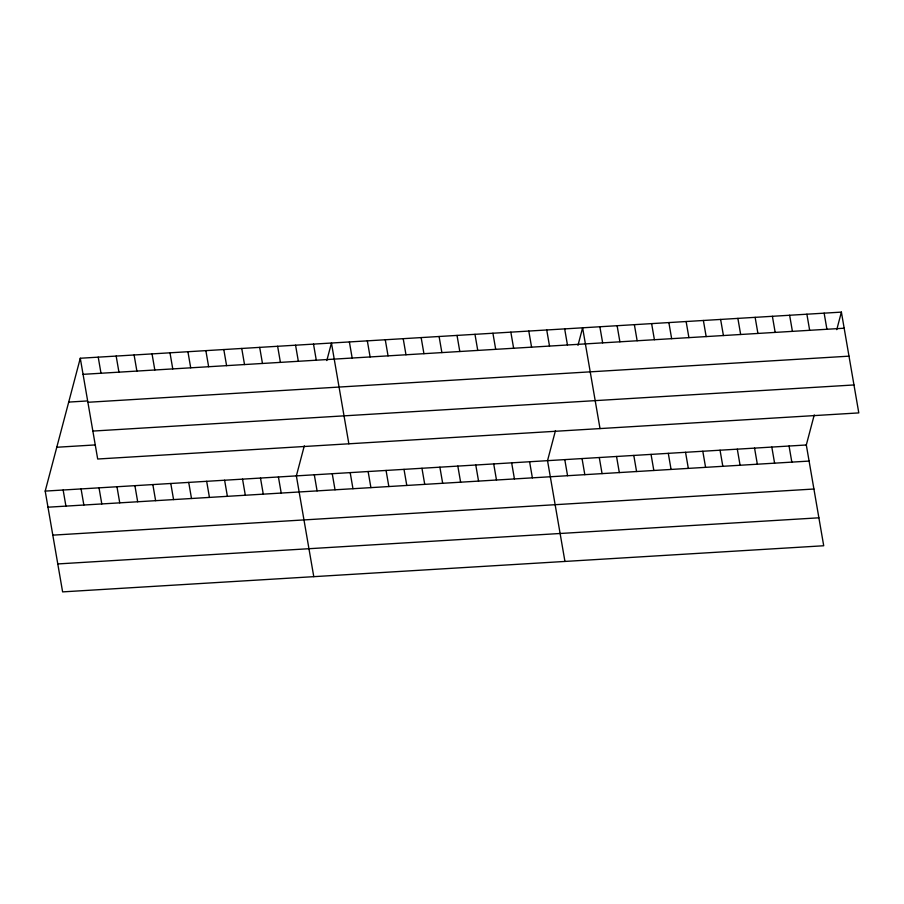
<?xml version="1.0" encoding="UTF-8"?>
<svg xmlns="http://www.w3.org/2000/svg" width="904" height="904" viewBox="0 0 904 904"><rect width="100%" height="100%" fill="white"/><g stroke="black" fill="none" stroke-linecap="round" stroke-linejoin="round"><path stroke-width="1.36" d="M814.244 414.913L806.311 444.983L823.713 545.756L62.613 591.883L45.2 491.098L80.286 358.244L841.387 312.117L858.8 412.902L97.688 459.017L80.286 358.244M304.309 445.819L296.365 475.877L313.778 576.662M326.819 360.56L331.452 343.023L348.854 443.807M555.474 430.598L547.53 460.656L564.943 561.44M577.984 345.339L582.617 327.802L600.019 428.586M836.765 329.655L841.387 312.117M83.066 374.335L844.178 328.22M68.704 402.088L86.648 400.992M87.891 402.28L849.003 356.165M92.863 431.072L853.975 384.957M56.771 447.254L95.417 444.915M45.2 491.098L806.311 444.983M47.98 507.2L809.091 461.074M52.805 535.145L813.916 489.019M57.777 563.938L818.888 517.811M824.143 313.168L826.923 329.259M806.888 314.208L809.668 330.31M789.633 315.259L792.412 331.35M772.389 316.298L775.169 332.401M789.056 446.022L791.836 462.125M755.134 317.349L757.914 333.44M771.813 447.073L774.592 463.164M737.879 318.389L740.659 334.491M754.557 448.113L757.337 464.215M720.624 319.44L723.415 335.531M737.302 449.164L740.082 465.255M703.38 320.479L706.16 336.582M720.047 450.203L722.827 466.306M686.125 321.53L688.904 337.621M702.803 451.254L705.583 467.345M668.87 322.57L671.649 338.672M685.548 452.294L688.328 468.396M651.626 323.621L654.406 339.712M668.293 453.345L671.073 469.436M634.371 324.66L637.15 340.763M651.049 454.384L653.829 470.487M617.116 325.711L619.895 341.814M633.794 455.435L636.574 471.526M599.861 326.751L602.652 342.853M616.539 456.475L619.319 472.577M599.284 457.526L602.064 473.617M564.672 328.886L567.452 344.989M582.04 458.565L584.82 474.668M546.728 329.971L549.519 346.074M564.785 459.616L567.565 475.707M528.795 331.067L531.575 347.159M510.85 332.152L513.63 348.243M529.597 461.741L532.377 477.843M492.917 333.237L495.697 349.339M511.653 462.837L514.433 478.928M474.973 334.322L477.753 350.424M493.708 463.921L496.488 480.013M457.028 335.407L459.808 351.509M475.775 465.006L478.555 481.109M439.095 336.503L441.875 352.594M457.831 466.091L460.611 482.194M421.151 337.587L423.931 353.679M439.886 467.176L442.666 483.278M403.207 338.672L405.986 354.775M421.953 468.272L424.733 484.363M385.273 339.757L388.053 355.86M404.009 469.357L406.789 485.448M367.329 340.842L370.109 356.944M386.064 470.442L388.844 486.544M349.385 341.938L352.164 358.029M368.131 471.526L370.911 487.629M350.187 472.611L352.967 488.714M313.507 344.108L316.287 360.21M332.243 473.707L335.034 489.798M295.563 345.192L298.343 361.295M314.309 474.792L317.089 490.895M277.63 346.277L280.409 362.38M259.685 347.373L262.465 363.464M278.421 476.962L281.212 493.064M241.741 348.458L244.521 364.549M260.488 478.058L263.267 494.149M223.808 349.543L226.588 365.645M242.543 479.143L245.323 495.234M205.863 350.628L208.643 366.73M224.61 480.227L227.39 496.33M187.919 351.712L190.71 367.815M206.666 481.312L209.445 497.415M169.986 352.809L172.766 368.9M188.721 482.397L191.501 498.499M152.041 353.893L154.821 369.985M170.788 483.493L173.568 499.584M134.097 354.978L136.888 371.081M152.844 484.578L155.624 500.669M116.164 356.063L118.944 372.166M134.899 485.663L137.679 501.765M98.22 357.148L100.999 373.25M116.966 486.747L119.746 502.85M99.022 487.832L101.802 503.935M81.077 488.928L83.857 505.02M63.144 490.013L65.924 506.104"/></g></svg>
